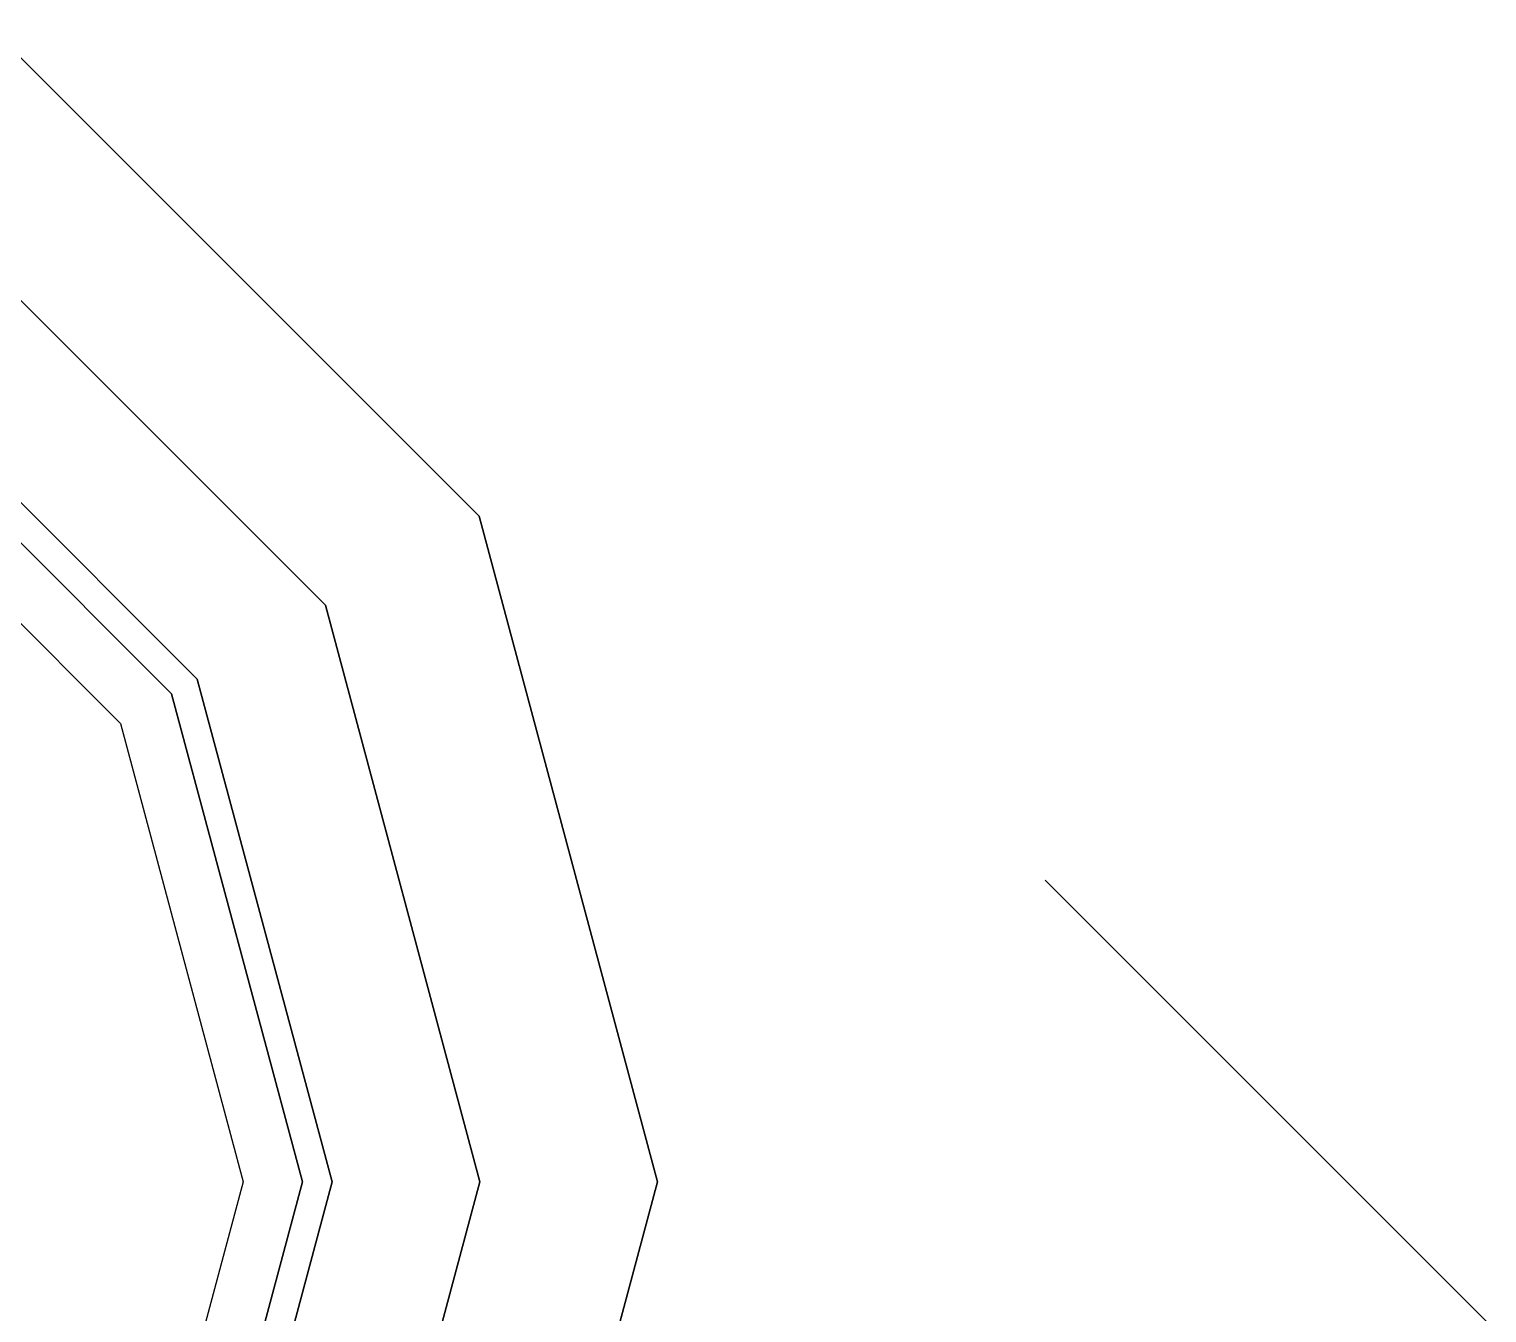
# Model space of a CAD drawing. Header units: inches. Extents: x 38074 to 101214, y 18833 to 57379.
# Drawn here: x 97967.3 to 98119, y 36495.4 to 36629 of the extents above; entities that cross this region are included whole.
import ezdxf

# ---------------------------------------------------------------- set-up
doc = ezdxf.new("R2010")
doc.units = ezdxf.units.IN

# ---------------------------------------------------------------- blocks, each defined once
blk = doc.blocks.new('A$C403C54AD')
blk.add_line((0.90685, 1.05977, -0.0006), (1.01943, 0.94723, -0.0006))
at = {"linetype": 'ByBlock'}
for points, invisible_edges in [([(0.81861, 1.08071, -0.03355), (0.84793, 1.09765, -0.02431), (0.79723, 1.14835, -0.02431), (0.7803, 1.11902, -0.03355)], 5), ([(0.84793, 1.09765, -0.0197), (0.83194, 1.08841, -0.0197), (0.78799, 1.13235, -0.0197), (0.79723, 1.14835, -0.0197)], 5), ([(0.83194, 1.08841, -0.0197), (0.81594, 1.07918, -0.02585), (0.77876, 1.11636, -0.02585), (0.78799, 1.13235, -0.0197)], 5), ([(0.81061, 1.0761, -0.04278), (0.81861, 1.08071, -0.03355), (0.7803, 1.11902, -0.03355), (0.77568, 1.11103, -0.04278)], 1), ([(0.81594, 1.07918, -0.02585), (0.72796, 1.02838, -0.02585), (0.72796, 1.02838, -0.02585), (0.77876, 1.11636, -0.02585)], 5), ([(0.83263, 1.02838, -0.03355), (0.86649, 1.02838, -0.02431), (0.84793, 1.09765, -0.02431), (0.81861, 1.08071, -0.03355)], 5), ([(0.86649, 1.02838, -0.0197), (0.84802, 1.02838, -0.0197), (0.83194, 1.08841, -0.0197), (0.84793, 1.09765, -0.0197)], 5), ([(0.84802, 1.02838, -0.0197), (0.82955, 1.02838, -0.02585), (0.81594, 1.07918, -0.02585), (0.83194, 1.08841, -0.0197)], 5), ([(0.82339, 1.02838, -0.04278), (0.83263, 1.02838, -0.03355), (0.81861, 1.08071, -0.03355), (0.81061, 1.0761, -0.04278)], 5), ([(0.82955, 1.02838, -0.02585), (0.72796, 1.02838, -0.02585), (0.72796, 1.02838, -0.02585), (0.81594, 1.07918, -0.02585)], 5), ([(0.81594, 0.97759, -0.02585), (0.72796, 1.02838, -0.02585), (0.72796, 1.02838, -0.02585), (0.82955, 1.02838, -0.02585)], 5), ([(0.77876, 0.94041, -0.02585), (0.72796, 1.02838, -0.02585), (0.72796, 1.02838, -0.02585), (0.81594, 0.97759, -0.02585)], 5), ([(0.81061, 0.98067, -0.04278), (0.81861, 0.97605, -0.03355), (0.83263, 1.02838, -0.03355), (0.82339, 1.02838, -0.04278)], 5), ([(0.83194, 0.96835, -0.0197), (0.81594, 0.97759, -0.02585), (0.82955, 1.02838, -0.02585), (0.84802, 1.02838, -0.0197)], 5), ([(0.81861, 0.97605, -0.03355), (0.84793, 0.95912, -0.02431), (0.86649, 1.02838, -0.02431), (0.83263, 1.02838, -0.03355)], 5), ([(0.84793, 0.95912, -0.0197), (0.83194, 0.96835, -0.0197), (0.84802, 1.02838, -0.0197), (0.86649, 1.02838, -0.0197)], 5)]:
    blk.add_3dface(points, dxfattribs=dict(at, invisible_edges=invisible_edges))
for points in [[(0.84793, 1.09765, -0.02431), (0.84793, 1.09765, -0.0197), (0.79723, 1.14835, -0.0197), (0.79723, 1.14835, -0.02431)], [(0.86649, 1.02838, -0.02431), (0.86649, 1.02838, -0.0197), (0.84793, 1.09765, -0.0197), (0.84793, 1.09765, -0.02431)], [(0.84793, 0.95912, -0.02431), (0.84793, 0.95912, -0.0197), (0.86649, 1.02838, -0.0197), (0.86649, 1.02838, -0.02431)]]:
    blk.add_3dface(points, dxfattribs=at)

msp = doc.modelspace()

# ---------------------------------------------------------------- block references
at = {"xscale": 1000, "yscale": 1000, "zscale": 1000}
msp.add_blockref('A$C403C54AD', (97166.18, 35480.7, 0.6), dxfattribs=at)

doc.saveas('drawing.dxf')
